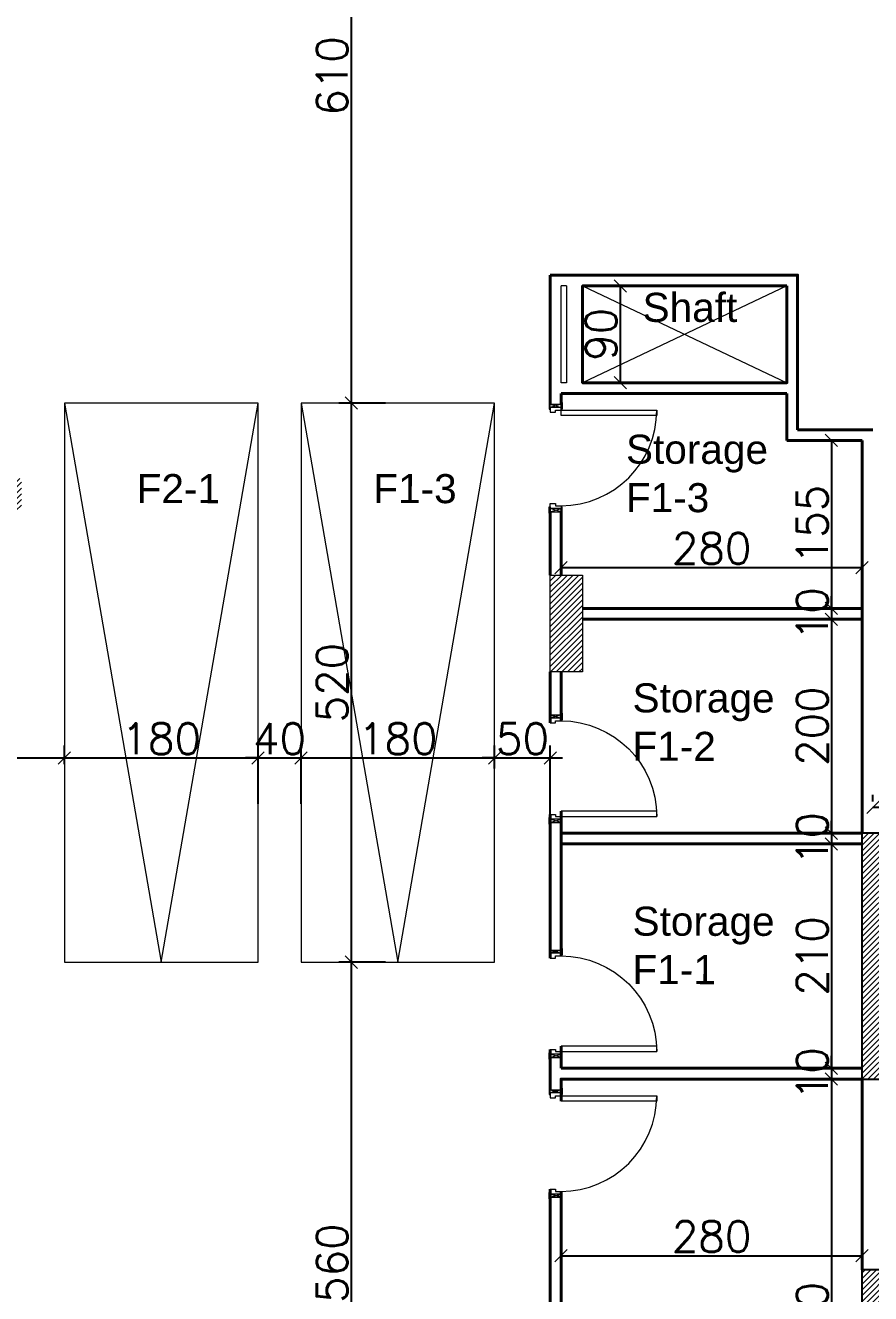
# Model space of a CAD drawing. Header units: metres. Extents: x -322116 to -321123, y -26723 to -26468.
# Drawn here: x -321728.29 to -321720.43, y -26554.04 to -26542.24 of the extents above; entities that cross this region are included whole.
import ezdxf

# ---------------------------------------------------------------- set-up
doc = ezdxf.new("R2010")
doc.units = ezdxf.units.M
doc.header["$LTSCALE"] = 7
doc.header["$MEASUREMENT"] = 0
doc.header["$PDMODE"] = 34
doc.header["$PDSIZE"] = 0.5
doc.layers.add('22-1-14-ROAD P2PFGC', color=5, linetype='Continuous')
for name, color, linetype, lineweight in [('A-ANNO-TXT3', 6, 'Continuous', 30), ('A-DOOR', 134, 'Continuous', 18), ('A-GRID-DIMS', 142, 'Continuous', 9), ('A-PATT', 8, 'Continuous', 5), ('A-STRS', 2, 'Continuous', 18), ('A-WALL-BLWO', 7, 'Continuous', 40), ('L-Structure', 5, 'Continuous', 15), ('PATT-CONC', 8, 'Continuous', 9), ('plaster', 1, 'Continuous', 0), ('projection plans', 8, 'Continuous', 5), ('XREF-W09-A-ELEV04$0$A--SECT-TILE', 32, 'Continuous', 5)]:
    doc.layers.add(name, color=color, linetype=linetype, lineweight=lineweight)
doc.styles.add('EG_SIMPLEX', font='SIMPLEX.shx')
doc.styles.get("Standard").update_dxf_attribs({"font": 'romans.shx', "height": 0.5})
doc.dimstyles.new('ERGA-M-0200', dxfattribs={"dimscale": 1.15, "dimtxt": 0.2, "dimasz": 0.2, "dimexe": 0.1, "dimexo": 0.1, "dimgap": 0.06, "dimtad": 1, "dimdec": 1, "dimlfac": 100, "dimrnd": 5, "dimdsep": 46, "dimtxsty": 'EG_SIMPLEX', "dimblk1": 'OBLIQUE', "dimblk2": 'OBLIQUE', "dimsah": 1, "dimcen": 0.3, "dimclrd": 256, "dimclre": 256, "dimclrt": 2, "dimadec": 0, "dimazin": 0, "dimtfac": 1, "dimtdec": 1, "dimtix": 1, "dimtmove": 2, "dimatfit": 3, "dimldrblk": 'OBLIQUE', "dimfxl": 1, "dimtolj": 1, "dimtzin": 0, "dimarcsym": 0})

# ---------------------------------------------------------------- blocks, each defined once
blk = doc.blocks.new('CAR')
at = {"layer": 'projection plans'}
blk.add_lwpolyline([(-4465, 51996), (-6265, 51996), (-6265, 46796), (-4465, 46796)], close=True, dxfattribs=at)
blk.add_lwpolyline([(-6265, 51996), (-5365, 46796), (-4465, 51996)], dxfattribs=at)
blk = doc.blocks.new('*U113')
for p, q in [((-200, 0), (-170, -100)), ((-200, -100), (-170, 0)), ((800, 0), (770, -100)), ((800, -100), (770, 0))]:
    blk.add_line(p, q)
for points in [[(-95, 890), (-95, 0), (-145, 0), (-145, 890)], [(-215, 10), (-155, 10), (-155, 0), (-215, 0)], [(-170, -100), (-200, -100), (-200, 0), (-170, 0)], [(-145, 0), (-170, 0), (-170, -100), (-125, -100), (-125, -50), (-145, -50), (-145, 0)], [(745, 0), (770, 0), (770, -100), (725, -100), (725, -50), (745, -50), (745, 0)], [(815, 10), (755, 10), (755, 0), (815, 0)], [(770, -100), (800, -100), (800, 0), (770, 0)], [(-215, -110), (-155, -110), (-155, -100), (-215, -100)], [(815, -110), (755, -110), (755, -100), (815, -100)]]:
    blk.add_lwpolyline(points, close=True)
blk.add_arc((-145, 0), 890, 0, 90)
blk = doc.blocks.new('block')
at = {"layer": 'PATT-CONC', "transparency": 33554610}
h = blk.add_hatch(dxfattribs=at)
h.set_pattern_fill('ANSI31', color=8, scale=0.3)
h.set_pattern_definition([(45, (195, 0), (-0.0265165042945, 0.0265165042945), [])])
h.paths.add_polyline_path([(-321663.329, -26546.458), (-321663.329, -26546.758), (-321664.229, -26546.758), (-321664.229, -26546.458)])
h.paths.add_polyline_path([(-321642.229, -26538.808), (-321641.929, -26538.808), (-321641.929, -26537.808), (-321642.229, -26537.808)])
h.paths.add_polyline_path([(-321648.412, -26538.808), (-321648.112, -26538.808), (-321648.112, -26537.808), (-321648.412, -26537.808)])
h.paths.add_polyline_path([(-321652.212, -26539.308), (-321651.912, -26539.308), (-321651.912, -26538.508), (-321652.212, -26538.508)])
h.paths.add_polyline_path([(-321658.412, -26538.808), (-321658.112, -26538.808), (-321658.112, -26537.808), (-321658.412, -26537.808)])
h.paths.add_polyline_path([(-321658.412, -26547.358), (-321658.112, -26547.358), (-321658.112, -26548.258), (-321658.412, -26548.258)])
h.paths.add_polyline_path([(-321648.413, -26544.135), (-321648.113, -26544.135), (-321648.113, -26545.035), (-321648.413, -26545.035)])
h.paths.add_polyline_path([(-321664.612, -26538.708), (-321664.312, -26538.708), (-321664.312, -26537.808), (-321664.612, -26537.808)])
h.paths.add_polyline_path([(-321640.802, -26544.135), (-321641.102, -26544.135), (-321641.102, -26545.035), (-321640.802, -26545.035)])
h.paths.add_polyline_path([(-321651.912, -26547.958), (-321652.856, -26547.958), (-321652.856, -26548.258), (-321651.912, -26548.258)])
h = blk.add_hatch(dxfattribs=at)
h.set_pattern_fill('ANSI31', color=8, scale=0.3)
h.set_pattern_definition([(45, (0, 0), (-0.0265165042945, 0.0265165042945), [])])
edge = h.paths.add_edge_path()
edge.add_line((-321666.312, -26556.558), (-321655.512, -26556.558))
edge.add_line((-321655.512, -26556.558), (-321655.512, -26553.82))
edge.add_line((-321655.512, -26553.82), (-321653.512, -26553.82))
edge.add_line((-321653.512, -26553.82), (-321653.512, -26552.045))
edge.add_line((-321653.512, -26552.045), (-321655.512, -26552.045))
edge.add_line((-321655.512, -26552.045), (-321655.512, -26549.758))
edge.add_line((-321655.512, -26549.758), (-321655.212, -26549.758))
edge.add_line((-321655.212, -26549.758), (-321655.212, -26551.745))
edge.add_line((-321655.212, -26551.745), (-321653.512, -26551.745))
edge.add_line((-321653.512, -26551.745), (-321653.512, -26549.758))
edge.add_line((-321653.512, -26549.758), (-321653.212, -26549.758))
edge.add_line((-321653.212, -26549.758), (-321653.212, -26553.82))
edge.add_line((-321653.212, -26553.82), (-321650.852, -26553.82))
edge.add_line((-321650.852, -26553.82), (-321650.851, -26549.758))
edge.add_line((-321650.851, -26549.758), (-321650.552, -26549.758))
edge.add_line((-321650.552, -26549.758), (-321650.552, -26554.12))
edge.add_line((-321650.552, -26554.12), (-321651.442, -26554.12))
edge.add_line((-321651.442, -26554.12), (-321651.442, -26556.558))
edge.add_line((-321651.442, -26556.558), (-321642.26, -26556.558))
at = {"layer": 'L-Structure'}
blk.add_lwpolyline([(-321658.412, -26547.358), (-321658.112, -26547.358), (-321658.112, -26548.258), (-321658.412, -26548.258)], close=True, dxfattribs=at)
blk.add_lwpolyline([(-321666.312, -26556.558), (-321655.512, -26556.558), (-321655.512, -26553.82), (-321653.512, -26553.82), (-321653.512, -26552.045), (-321655.512, -26552.045), (-321655.512, -26549.758), (-321655.212, -26549.758), (-321655.212, -26551.745), (-321653.512, -26551.745), (-321653.512, -26549.758), (-321653.212, -26549.758), (-321653.212, -26553.82), (-321650.852, -26553.82), (-321650.851, -26549.758), (-321650.552, -26549.758), (-321650.552, -26554.12), (-321651.442, -26554.12), (-321651.442, -26556.558), (-321642.26, -26556.558)], dxfattribs=at)
blk = doc.blocks.new('new for 322')
at = {"layer": 'plaster'}
h = blk.add_hatch(dxfattribs=at)
h.set_pattern_fill('ANSI38', color=256, scale=1.6)
h.paths.add_polyline_path([(-321765.079, -26543.078), (-321765.504, -26543.503), (-321766.227, -26542.78), (-321766.296, -26542.78), (-321765.518, -26558.082), (-321764.316, -26558.082)])
h.paths.add_polyline_path([(-321768.583, -26556.863), (-321781.742, -26556.882), (-321781.742, -26554.12), (-321785.212, -26554.12), (-321785.212, -26556.858), (-321797.202, -26556.858), (-321797.296, -26558.058), (-321784.227, -26558.058), (-321784.227, -26555.32), (-321783.067, -26555.32), (-321783.067, -26558.082), (-321768.521, -26558.082)])
h.paths.add_polyline_path([(-321765.58, -26556.858), (-321768.583, -26556.863), (-321768.521, -26558.082), (-321765.518, -26558.082)])
h.paths.add_polyline_path([(-321797.202, -26556.858), (-321800.211, -26556.858), (-321800.305, -26558.058), (-321797.296, -26558.058)])
h.paths.add_polyline_path([(-321799.651, -26549.701), (-321799.117, -26542.887), (-321799.733, -26543.503), (-321800.323, -26542.913), (-321800.847, -26549.607), (-321801.509, -26558.058), (-321800.305, -26558.058), (-321800.211, -26556.858), (-321800.211, -26556.858)])
h.paths.add_polyline_path([(-321798.89, -26539.998), (-321798.257, -26531.905), (-321770.954, -26531.905), (-321771.015, -26530.705), (-321799.366, -26530.705), (-321800.087, -26539.904), (-321800.323, -26542.913), (-321799.733, -26543.503), (-321799.117, -26542.887)])
edge = h.paths.add_edge_path(flags=16)
edge.add_arc((-321799.733, -26542.78), 0.506, 0, 360)
h.paths.add_polyline_path([(-321799.976, -26543.172), (-321799.489, -26543.172), (-321799.489, -26542.834), (-321799.976, -26542.834)], flags=0)
h.paths.add_polyline_path([(-321800.151, -26542.752), (-321799.315, -26542.752), (-321799.315, -26542.415), (-321800.151, -26542.415)], flags=0)
h.paths.add_polyline_path([(-321800.019, -26538.163), (-321799.077, -26538.163), (-321799.077, -26537.713), (-321800.019, -26537.713)], flags=17)
h.paths.add_polyline_path([(-321799.737, -26537.665), (-321799.359, -26537.665), (-321799.359, -26537.205), (-321799.737, -26537.205)], flags=16)
edge = h.paths.add_edge_path()
edge.add_line((-321765.807, -26528.751), (-321767.005, -26528.826))
edge.add_line((-321767.005, -26528.826), (-321766.296, -26542.78))
edge.add_line((-321766.296, -26542.78), (-321766.227, -26542.78))
edge.add_line((-321766.227, -26542.78), (-321766.01, -26542.78))
edge.add_arc((-321765.504, -26542.78), 0.506, 39.0187, 180, ccw=False)
edge.add_line((-321765.11, -26542.461), (-321765.807, -26528.751))
blk = doc.blocks.new('_OBLIQUE')
at = {"color": 0, "linetype": 'ByBlock'}
blk.add_line((-0.5, -0.5), (0.5, 0.5), dxfattribs=at)
blk = doc.blocks.new('*D213')
at = {"layer": 'A-GRID-DIMS', "lineweight": -2, "transparency": 16777216}
for p, q in [((-321725.115, -26539.675), (-321725.377, -26539.675)), ((-321725.262, -26539.675), (-321725.262, -26545.758)), ((-321724.944, -26545.758), (-321725.377, -26545.758))]:
    blk.add_line(p, q, dxfattribs=at)
at = {"layer": 'Defpoints', "color": 0, "transparency": 16777216}
for p in [(-321725, -26539.675, 0), (-321725.262, -26545.758), (-321724.829, -26545.758)]:
    blk.add_point(p, dxfattribs=at)
at = {"layer": 'A-GRID-DIMS', "lineweight": -2, "transparency": 16777216, "xscale": 0.115, "yscale": 0.115, "zscale": 0.115}
for p, rotation in [((-321725.262, -26539.675), 90), ((-321725.262, -26545.758), 270)]:
    blk.add_blockref('_OBLIQUE', p, dxfattribs=dict(at, rotation=rotation))
at = {"layer": 'A-GRID-DIMS', "color": 2, "transparency": 16777216, "insert": (-321725.44, -26542.716), "char_height": 0.2875, "attachment_point": 5, "rotation": 90, "style": 'EG_SIMPLEX'}
blk.add_mtext('\\A1;610', dxfattribs=at)
blk = doc.blocks.new('*D214')
at = {"layer": 'A-GRID-DIMS', "lineweight": -2, "transparency": 16777216}
for p, q in [((-321724.944, -26545.758), (-321725.377, -26545.758)), ((-321725.262, -26545.758), (-321725.262, -26550.958)), ((-321724.944, -26550.958), (-321725.377, -26550.958))]:
    blk.add_line(p, q, dxfattribs=at)
at = {"layer": 'Defpoints', "color": 0, "transparency": 16777216}
for p in [(-321724.829, -26545.758), (-321725.262, -26550.958), (-321724.829, -26550.958)]:
    blk.add_point(p, dxfattribs=at)
at = {"layer": 'A-GRID-DIMS', "lineweight": -2, "transparency": 16777216, "xscale": 0.115, "yscale": 0.115, "zscale": 0.115}
for p, rotation in [((-321725.262, -26545.758), 90), ((-321725.262, -26550.958), 270)]:
    blk.add_blockref('_OBLIQUE', p, dxfattribs=dict(at, rotation=rotation))
at = {"layer": 'A-GRID-DIMS', "color": 2, "transparency": 16777216, "insert": (-321725.44, -26548.358), "char_height": 0.2875, "attachment_point": 5, "rotation": 90, "style": 'EG_SIMPLEX'}
blk.add_mtext('\\A1;520', dxfattribs=at)
blk = doc.blocks.new('*D215')
at = {"layer": 'A-GRID-DIMS', "lineweight": -2, "transparency": 16777216}
for p, q in [((-321724.944, -26550.958), (-321725.377, -26550.958)), ((-321725.262, -26550.958), (-321725.262, -26556.558)), ((-321724.944, -26556.558), (-321725.377, -26556.558))]:
    blk.add_line(p, q, dxfattribs=at)
at = {"layer": 'Defpoints', "color": 0, "transparency": 16777216}
for p in [(-321724.829, -26550.958), (-321725.262, -26556.558), (-321724.829, -26556.558)]:
    blk.add_point(p, dxfattribs=at)
at = {"layer": 'A-GRID-DIMS', "lineweight": -2, "transparency": 16777216, "xscale": 0.115, "yscale": 0.115, "zscale": 0.115}
for p, rotation in [((-321725.262, -26550.958), 90), ((-321725.262, -26556.558), 270)]:
    blk.add_blockref('_OBLIQUE', p, dxfattribs=dict(at, rotation=rotation))
at = {"layer": 'A-GRID-DIMS', "color": 2, "transparency": 16777216, "insert": (-321725.44, -26553.758), "char_height": 0.2875, "attachment_point": 5, "rotation": 90, "style": 'EG_SIMPLEX'}
blk.add_mtext('\\A1;560', dxfattribs=at)
blk = doc.blocks.new('*D220')
at = {"layer": 'A-GRID-DIMS', "lineweight": -2, "transparency": 16777216}
for p, q in [((-321729.629, -26549.351), (-321729.629, -26548.943)), ((-321727.929, -26549.116), (-321727.929, -26548.943)), ((-321729.629, -26549.058), (-321727.929, -26549.058))]:
    blk.add_line(p, q, dxfattribs=at)
at = {"layer": 'Defpoints', "color": 0, "transparency": 16777216}
for p in [(-321727.929, -26549.058), (-321727.929, -26549.231), (-321729.629, -26549.466, 0)]:
    blk.add_point(p, dxfattribs=at)
at = {"layer": 'A-GRID-DIMS', "lineweight": -2, "transparency": 16777216, "xscale": 0.115, "yscale": 0.115, "zscale": 0.115, "rotation": 180}
blk.add_blockref('_OBLIQUE', (-321729.629, -26549.058), dxfattribs=at)
at = {"layer": 'A-GRID-DIMS', "lineweight": -2, "transparency": 16777216, "xscale": 0.115, "yscale": 0.115, "zscale": 0.115}
blk.add_blockref('_OBLIQUE', (-321727.929, -26549.058), dxfattribs=at)
at = {"layer": 'A-GRID-DIMS', "color": 2, "transparency": 16777216, "insert": (-321728.779, -26548.88), "char_height": 0.2875, "attachment_point": 5, "style": 'EG_SIMPLEX'}
blk.add_mtext('\\A1;170', dxfattribs=at)
blk = doc.blocks.new('*D221')
at = {"layer": 'A-GRID-DIMS', "lineweight": -2, "transparency": 16777216}
for p, q in [((-321727.929, -26549.116), (-321727.929, -26548.943)), ((-321726.129, -26549.486), (-321726.129, -26548.943)), ((-321727.929, -26549.058), (-321726.129, -26549.058))]:
    blk.add_line(p, q, dxfattribs=at)
at = {"layer": 'Defpoints', "color": 0, "transparency": 16777216}
for p in [(-321726.129, -26549.058), (-321727.929, -26549.231), (-321726.129, -26549.601)]:
    blk.add_point(p, dxfattribs=at)
at = {"layer": 'A-GRID-DIMS', "lineweight": -2, "transparency": 16777216, "xscale": 0.115, "yscale": 0.115, "zscale": 0.115, "rotation": 180}
blk.add_blockref('_OBLIQUE', (-321727.929, -26549.058), dxfattribs=at)
at = {"layer": 'A-GRID-DIMS', "lineweight": -2, "transparency": 16777216, "xscale": 0.115, "yscale": 0.115, "zscale": 0.115}
blk.add_blockref('_OBLIQUE', (-321726.129, -26549.058), dxfattribs=at)
at = {"layer": 'A-GRID-DIMS', "color": 2, "transparency": 16777216, "insert": (-321727.029, -26548.88), "char_height": 0.2875, "attachment_point": 5, "style": 'EG_SIMPLEX'}
blk.add_mtext('\\A1;180', dxfattribs=at)
blk = doc.blocks.new('*D222')
at = {"layer": 'A-GRID-DIMS', "lineweight": -2, "transparency": 16777216}
for p, q in [((-321726.129, -26549.486), (-321726.129, -26548.943)), ((-321725.729, -26549.486), (-321725.729, -26548.943)), ((-321726.129, -26549.058), (-321726.244, -26549.058)), ((-321726.129, -26549.058), (-321725.729, -26549.058)), ((-321725.729, -26549.058), (-321725.614, -26549.058))]:
    blk.add_line(p, q, dxfattribs=at)
at = {"layer": 'Defpoints', "color": 0, "transparency": 16777216}
for p in [(-321725.729, -26549.058), (-321726.129, -26549.601), (-321725.729, -26549.601)]:
    blk.add_point(p, dxfattribs=at)
at = {"layer": 'A-GRID-DIMS', "lineweight": -2, "transparency": 16777216, "xscale": 0.115, "yscale": 0.115, "zscale": 0.115}
blk.add_blockref('_OBLIQUE', (-321726.129, -26549.058), dxfattribs=at)
at = {"layer": 'A-GRID-DIMS', "lineweight": -2, "transparency": 16777216, "xscale": 0.115, "yscale": 0.115, "zscale": 0.115, "rotation": 180}
blk.add_blockref('_OBLIQUE', (-321725.729, -26549.058), dxfattribs=at)
at = {"layer": 'A-GRID-DIMS', "color": 2, "transparency": 16777216, "insert": (-321725.929, -26548.88), "char_height": 0.2875, "attachment_point": 5, "style": 'EG_SIMPLEX'}
blk.add_mtext('\\A1;40', dxfattribs=at)
blk = doc.blocks.new('*D223')
at = {"layer": 'A-GRID-DIMS', "lineweight": -2, "transparency": 16777216}
for p, q in [((-321725.729, -26549.486), (-321725.729, -26548.943)), ((-321723.929, -26549.157), (-321723.929, -26548.943)), ((-321725.729, -26549.058), (-321723.929, -26549.058))]:
    blk.add_line(p, q, dxfattribs=at)
at = {"layer": 'Defpoints', "color": 0, "transparency": 16777216}
for p in [(-321723.929, -26549.058), (-321723.929, -26549.272), (-321725.729, -26549.601)]:
    blk.add_point(p, dxfattribs=at)
at = {"layer": 'A-GRID-DIMS', "lineweight": -2, "transparency": 16777216, "xscale": 0.115, "yscale": 0.115, "zscale": 0.115, "rotation": 180}
blk.add_blockref('_OBLIQUE', (-321725.729, -26549.058), dxfattribs=at)
at = {"layer": 'A-GRID-DIMS', "lineweight": -2, "transparency": 16777216, "xscale": 0.115, "yscale": 0.115, "zscale": 0.115}
blk.add_blockref('_OBLIQUE', (-321723.929, -26549.058), dxfattribs=at)
at = {"layer": 'A-GRID-DIMS', "color": 2, "transparency": 16777216, "insert": (-321724.829, -26548.88), "char_height": 0.2875, "attachment_point": 5, "style": 'EG_SIMPLEX'}
blk.add_mtext('\\A1;180', dxfattribs=at)
blk = doc.blocks.new('*D224')
at = {"layer": 'A-GRID-DIMS', "lineweight": -2, "transparency": 16777216}
for p, q in [((-321723.929, -26549.157), (-321723.929, -26548.943)), ((-321723.412, -26549.683), (-321723.412, -26548.943)), ((-321723.929, -26549.058), (-321724.044, -26549.058)), ((-321723.929, -26549.058), (-321723.412, -26549.058)), ((-321723.412, -26549.058), (-321723.297, -26549.058))]:
    blk.add_line(p, q, dxfattribs=at)
at = {"layer": 'Defpoints', "color": 0, "transparency": 16777216}
for p in [(-321723.412, -26549.058), (-321723.929, -26549.272), (-321723.412, -26549.798, 0)]:
    blk.add_point(p, dxfattribs=at)
at = {"layer": 'A-GRID-DIMS', "lineweight": -2, "transparency": 16777216, "xscale": 0.115, "yscale": 0.115, "zscale": 0.115}
blk.add_blockref('_OBLIQUE', (-321723.929, -26549.058), dxfattribs=at)
at = {"layer": 'A-GRID-DIMS', "lineweight": -2, "transparency": 16777216, "xscale": 0.115, "yscale": 0.115, "zscale": 0.115, "rotation": 180}
blk.add_blockref('_OBLIQUE', (-321723.412, -26549.058), dxfattribs=at)
at = {"layer": 'A-GRID-DIMS', "color": 2, "transparency": 16777216, "insert": (-321723.67, -26548.88), "char_height": 0.2875, "attachment_point": 5, "style": 'EG_SIMPLEX'}
blk.add_mtext('\\A1;50', dxfattribs=at)
blk = doc.blocks.new('*D225')
at = {"layer": 'A-GRID-DIMS', "lineweight": -2, "transparency": 16777216}
for p, q in [((-321720.827, -26546.105), (-321720.913, -26546.105)), ((-321720.798, -26546.105), (-321720.798, -26547.668)), ((-321720.827, -26547.668), (-321720.913, -26547.668))]:
    blk.add_line(p, q, dxfattribs=at)
at = {"layer": 'Defpoints', "color": 0, "transparency": 16777216}
for p in [(-321720.712, -26546.105, 0), (-321720.798, -26547.668), (-321720.712, -26547.668)]:
    blk.add_point(p, dxfattribs=at)
at = {"layer": 'A-GRID-DIMS', "lineweight": -2, "transparency": 16777216, "xscale": 0.115, "yscale": 0.115, "zscale": 0.115}
for p, rotation in [((-321720.798, -26546.105), 90), ((-321720.798, -26547.668), 270)]:
    blk.add_blockref('_OBLIQUE', p, dxfattribs=dict(at, rotation=rotation))
at = {"layer": 'A-GRID-DIMS', "color": 2, "transparency": 16777216, "insert": (-321720.976, -26546.887), "char_height": 0.2875, "attachment_point": 5, "rotation": 90, "style": 'EG_SIMPLEX'}
blk.add_mtext('\\A1;155', dxfattribs=at)
blk = doc.blocks.new('*D226')
at = {"layer": 'A-GRID-DIMS', "lineweight": -2, "transparency": 16777216}
for p, q in [((-321720.798, -26547.668), (-321720.798, -26547.553)), ((-321720.827, -26547.668), (-321720.913, -26547.668)), ((-321720.798, -26547.668), (-321720.798, -26547.768)), ((-321720.627, -26547.768), (-321720.913, -26547.768)), ((-321720.798, -26547.768), (-321720.798, -26547.883))]:
    blk.add_line(p, q, dxfattribs=at)
at = {"layer": 'Defpoints', "color": 0, "transparency": 16777216}
for p in [(-321720.712, -26547.668), (-321720.798, -26547.768), (-321720.512, -26547.768)]:
    blk.add_point(p, dxfattribs=at)
at = {"layer": 'A-GRID-DIMS', "lineweight": -2, "transparency": 16777216, "xscale": 0.115, "yscale": 0.115, "zscale": 0.115}
for p, rotation in [((-321720.798, -26547.668), 270), ((-321720.798, -26547.768), 90)]:
    blk.add_blockref('_OBLIQUE', p, dxfattribs=dict(at, rotation=rotation))
at = {"layer": 'A-GRID-DIMS', "color": 2, "transparency": 16777216, "insert": (-321720.976, -26547.718), "char_height": 0.2875, "attachment_point": 5, "rotation": 90, "style": 'EG_SIMPLEX'}
blk.add_mtext('\\A1;10', dxfattribs=at)
blk = doc.blocks.new('*D227')
at = {"layer": 'A-GRID-DIMS', "lineweight": -2, "transparency": 16777216}
for p, q in [((-321720.627, -26547.768), (-321720.913, -26547.768)), ((-321720.798, -26547.768), (-321720.798, -26549.758)), ((-321720.627, -26549.758), (-321720.913, -26549.758))]:
    blk.add_line(p, q, dxfattribs=at)
at = {"layer": 'Defpoints', "color": 0, "transparency": 16777216}
for p in [(-321720.512, -26547.768), (-321720.798, -26549.758), (-321720.512, -26549.758)]:
    blk.add_point(p, dxfattribs=at)
at = {"layer": 'A-GRID-DIMS', "lineweight": -2, "transparency": 16777216, "xscale": 0.115, "yscale": 0.115, "zscale": 0.115}
for p, rotation in [((-321720.798, -26547.768), 90), ((-321720.798, -26549.758), 270)]:
    blk.add_blockref('_OBLIQUE', p, dxfattribs=dict(at, rotation=rotation))
at = {"layer": 'A-GRID-DIMS', "color": 2, "transparency": 16777216, "insert": (-321720.976, -26548.763), "char_height": 0.2875, "attachment_point": 5, "rotation": 90, "style": 'EG_SIMPLEX'}
blk.add_mtext('\\A1;200', dxfattribs=at)
blk = doc.blocks.new('*D228')
at = {"layer": 'A-GRID-DIMS', "lineweight": -2, "transparency": 16777216}
for p, q in [((-321720.798, -26549.758), (-321720.798, -26549.643)), ((-321720.627, -26549.758), (-321720.913, -26549.758)), ((-321720.798, -26549.758), (-321720.798, -26549.858)), ((-321720.627, -26549.858), (-321720.913, -26549.858)), ((-321720.798, -26549.858), (-321720.798, -26549.973))]:
    blk.add_line(p, q, dxfattribs=at)
at = {"layer": 'Defpoints', "color": 0, "transparency": 16777216}
for p in [(-321720.512, -26549.758), (-321720.798, -26549.858), (-321720.512, -26549.858)]:
    blk.add_point(p, dxfattribs=at)
at = {"layer": 'A-GRID-DIMS', "lineweight": -2, "transparency": 16777216, "xscale": 0.115, "yscale": 0.115, "zscale": 0.115}
for p, rotation in [((-321720.798, -26549.758), 270), ((-321720.798, -26549.858), 90)]:
    blk.add_blockref('_OBLIQUE', p, dxfattribs=dict(at, rotation=rotation))
at = {"layer": 'A-GRID-DIMS', "color": 2, "transparency": 16777216, "insert": (-321720.976, -26549.808), "char_height": 0.2875, "attachment_point": 5, "rotation": 90, "style": 'EG_SIMPLEX'}
blk.add_mtext('\\A1;10', dxfattribs=at)
blk = doc.blocks.new('*D229')
at = {"layer": 'A-GRID-DIMS', "lineweight": -2, "transparency": 16777216}
for p, q in [((-321720.627, -26549.858), (-321720.913, -26549.858)), ((-321720.798, -26549.858), (-321720.798, -26551.945)), ((-321720.627, -26551.945), (-321720.913, -26551.945))]:
    blk.add_line(p, q, dxfattribs=at)
at = {"layer": 'Defpoints', "color": 0, "transparency": 16777216}
for p in [(-321720.512, -26549.858), (-321720.798, -26551.945), (-321720.512, -26551.945, 0.001)]:
    blk.add_point(p, dxfattribs=at)
at = {"layer": 'A-GRID-DIMS', "lineweight": -2, "transparency": 16777216, "xscale": 0.115, "yscale": 0.115, "zscale": 0.115}
for p, rotation in [((-321720.798, -26549.858), 90), ((-321720.798, -26551.945), 270)]:
    blk.add_blockref('_OBLIQUE', p, dxfattribs=dict(at, rotation=rotation))
at = {"layer": 'A-GRID-DIMS', "color": 2, "transparency": 16777216, "insert": (-321720.976, -26550.901), "char_height": 0.2875, "attachment_point": 5, "rotation": 90, "style": 'EG_SIMPLEX'}
blk.add_mtext('\\A1;210', dxfattribs=at)
blk = doc.blocks.new('*D230')
at = {"layer": 'A-GRID-DIMS', "lineweight": -2, "transparency": 16777216}
for p, q in [((-321720.798, -26551.945), (-321720.798, -26551.83)), ((-321720.627, -26551.945), (-321720.913, -26551.945)), ((-321720.798, -26551.945), (-321720.798, -26552.045)), ((-321720.627, -26552.045), (-321720.913, -26552.045)), ((-321720.798, -26552.045), (-321720.798, -26552.16))]:
    blk.add_line(p, q, dxfattribs=at)
at = {"layer": 'Defpoints', "color": 0, "transparency": 16777216}
for p in [(-321720.512, -26551.945, 0.001), (-321720.798, -26552.045), (-321720.512, -26552.045)]:
    blk.add_point(p, dxfattribs=at)
at = {"layer": 'A-GRID-DIMS', "lineweight": -2, "transparency": 16777216, "xscale": 0.115, "yscale": 0.115, "zscale": 0.115}
for p, rotation in [((-321720.798, -26551.945), 270), ((-321720.798, -26552.045), 90)]:
    blk.add_blockref('_OBLIQUE', p, dxfattribs=dict(at, rotation=rotation))
at = {"layer": 'A-GRID-DIMS', "color": 2, "transparency": 16777216, "insert": (-321720.976, -26551.995), "char_height": 0.2875, "attachment_point": 5, "rotation": 90, "style": 'EG_SIMPLEX'}
blk.add_mtext('\\A1;10', dxfattribs=at)
blk = doc.blocks.new('*D231')
at = {"layer": 'A-GRID-DIMS', "lineweight": -2, "transparency": 16777216}
for p, q in [((-321720.627, -26552.045), (-321720.913, -26552.045)), ((-321720.798, -26552.045), (-321720.798, -26556.558)), ((-321720.627, -26556.558), (-321720.913, -26556.558))]:
    blk.add_line(p, q, dxfattribs=at)
at = {"layer": 'Defpoints', "color": 0, "transparency": 16777216}
for p in [(-321720.512, -26552.045), (-321720.798, -26556.558), (-321720.512, -26556.558)]:
    blk.add_point(p, dxfattribs=at)
at = {"layer": 'A-GRID-DIMS', "lineweight": -2, "transparency": 16777216, "xscale": 0.115, "yscale": 0.115, "zscale": 0.115}
for p, rotation in [((-321720.798, -26552.045), 90), ((-321720.798, -26556.558), 270)]:
    blk.add_blockref('_OBLIQUE', p, dxfattribs=dict(at, rotation=rotation))
at = {"layer": 'A-GRID-DIMS', "color": 2, "transparency": 16777216, "insert": (-321720.976, -26554.301), "char_height": 0.2875, "attachment_point": 5, "rotation": 90, "style": 'EG_SIMPLEX'}
blk.add_mtext('\\A1;450', dxfattribs=at)
blk = doc.blocks.new('*D232')
at = {"layer": 'A-GRID-DIMS', "lineweight": -2, "transparency": 16777216}
for p, q in [((-321723.312, -26553.85), (-321723.312, -26553.573)), ((-321720.512, -26553.85), (-321720.512, -26553.573)), ((-321723.312, -26553.688), (-321720.512, -26553.688))]:
    blk.add_line(p, q, dxfattribs=at)
at = {"layer": 'Defpoints', "color": 0, "transparency": 16777216}
for p in [(-321720.512, -26553.688), (-321723.312, -26553.965, 0.001), (-321720.512, -26553.965)]:
    blk.add_point(p, dxfattribs=at)
at = {"layer": 'A-GRID-DIMS', "lineweight": -2, "transparency": 16777216, "xscale": 0.115, "yscale": 0.115, "zscale": 0.115, "rotation": 180}
blk.add_blockref('_OBLIQUE', (-321723.312, -26553.688), dxfattribs=at)
at = {"layer": 'A-GRID-DIMS', "lineweight": -2, "transparency": 16777216, "xscale": 0.115, "yscale": 0.115, "zscale": 0.115}
blk.add_blockref('_OBLIQUE', (-321720.512, -26553.688), dxfattribs=at)
at = {"layer": 'A-GRID-DIMS', "color": 2, "transparency": 16777216, "insert": (-321721.912, -26553.51), "char_height": 0.2875, "attachment_point": 5, "style": 'EG_SIMPLEX'}
blk.add_mtext('\\A1;280', dxfattribs=at)
blk = doc.blocks.new('*D237')
at = {"layer": 'A-GRID-DIMS', "lineweight": -2, "transparency": 16777216}
for p, q in [((-321720.412, -26549.463), (-321720.412, -26549.402)), ((-321715.852, -26549.463), (-321715.852, -26549.402)), ((-321720.412, -26549.517), (-321715.852, -26549.517))]:
    blk.add_line(p, q, dxfattribs=at)
at = {"layer": 'Defpoints', "color": 0, "transparency": 16777216}
for p in [(-321720.412, -26549.578), (-321715.852, -26549.517), (-321715.852, -26549.578, 0)]:
    blk.add_point(p, dxfattribs=at)
at = {"layer": 'A-GRID-DIMS', "lineweight": -2, "transparency": 16777216, "xscale": 0.115, "yscale": 0.115, "zscale": 0.115, "rotation": 180}
blk.add_blockref('_OBLIQUE', (-321720.412, -26549.517), dxfattribs=at)
at = {"layer": 'A-GRID-DIMS', "lineweight": -2, "transparency": 16777216, "xscale": 0.115, "yscale": 0.115, "zscale": 0.115}
blk.add_blockref('_OBLIQUE', (-321715.852, -26549.517), dxfattribs=at)
at = {"layer": 'A-GRID-DIMS', "color": 2, "transparency": 16777216, "insert": (-321718.132, -26549.339), "char_height": 0.2875, "attachment_point": 5, "style": 'EG_SIMPLEX'}
blk.add_mtext('\\A1;455', dxfattribs=at)
blk = doc.blocks.new('*D238')
at = {"layer": 'A-GRID-DIMS', "lineweight": -2, "transparency": 16777216}
for p, q in [((-321722.789, -26544.668), (-321722.876, -26544.668)), ((-321722.761, -26544.668), (-321722.761, -26545.568)), ((-321722.789, -26545.568), (-321722.876, -26545.568))]:
    blk.add_line(p, q, dxfattribs=at)
at = {"layer": 'Defpoints', "color": 0, "transparency": 16777216}
for p in [(-321722.674, -26544.668), (-321722.761, -26545.568), (-321722.674, -26545.568)]:
    blk.add_point(p, dxfattribs=at)
at = {"layer": 'A-GRID-DIMS', "lineweight": -2, "transparency": 16777216, "xscale": 0.115, "yscale": 0.115, "zscale": 0.115}
for p, rotation in [((-321722.761, -26544.668), 90), ((-321722.761, -26545.568), 270)]:
    blk.add_blockref('_OBLIQUE', p, dxfattribs=dict(at, rotation=rotation))
at = {"layer": 'A-GRID-DIMS', "color": 2, "transparency": 16777216, "insert": (-321722.939, -26545.118), "char_height": 0.2875, "attachment_point": 5, "rotation": 90, "style": 'EG_SIMPLEX'}
blk.add_mtext('\\A1;90', dxfattribs=at)
blk = doc.blocks.new('*D239')
at = {"layer": 'A-GRID-DIMS', "lineweight": -2, "transparency": 16777216}
for p, q in [((-321723.312, -26547.243), (-321723.312, -26547.173)), ((-321720.512, -26547.243), (-321720.512, -26547.173)), ((-321723.312, -26547.288), (-321720.512, -26547.288))]:
    blk.add_line(p, q, dxfattribs=at)
at = {"layer": 'Defpoints', "color": 0, "transparency": 16777216}
for p in [(-321723.312, -26547.358), (-321720.512, -26547.288), (-321720.512, -26547.358)]:
    blk.add_point(p, dxfattribs=at)
at = {"layer": 'A-GRID-DIMS', "lineweight": -2, "transparency": 16777216, "xscale": 0.115, "yscale": 0.115, "zscale": 0.115, "rotation": 180}
blk.add_blockref('_OBLIQUE', (-321723.312, -26547.288), dxfattribs=at)
at = {"layer": 'A-GRID-DIMS', "lineweight": -2, "transparency": 16777216, "xscale": 0.115, "yscale": 0.115, "zscale": 0.115}
blk.add_blockref('_OBLIQUE', (-321720.512, -26547.288), dxfattribs=at)
at = {"layer": 'A-GRID-DIMS', "color": 2, "transparency": 16777216, "insert": (-321721.912, -26547.109), "char_height": 0.2875, "attachment_point": 5, "style": 'EG_SIMPLEX'}
blk.add_mtext('\\A1;280', dxfattribs=at)

msp = doc.modelspace()

# ---------------------------------------------------------------- linework, layer by layer
at = {"layer": '22-1-14-ROAD P2PFGC'}
for p, q in [((-321720.2118, -26549.7581), (-321720.5118, -26549.7581)), ((-321720.5118, -26552.0448), (-321718.5118, -26552.0448)), ((-321718.5118, -26553.8198, 0), (-321720.5118, -26553.8198, 0))]:
    msp.add_line(p, q, dxfattribs=at)
at = {"layer": '22-1-14-ROAD P2PFGC', "elevation": 0}
for points in [[(-321732.9791, -26532.2053), (-321734.8869, -26556.5581), (-321720.5118, -26556.5581), (-321720.5118, -26553.8198)], [(-321720.5118, -26552.0448), (-321720.5118, -26549.7581)]]:
    msp.add_lwpolyline(points, dxfattribs=at)
at = {"layer": 'A-PATT'}
for points in [[(-321721.2118, -26544.6679), (-321723.1118, -26545.5679)], [(-321723.1118, -26544.6679), (-321721.2118, -26545.5679)]]:
    msp.add_lwpolyline(points, dxfattribs=at)
at = {"layer": 'A-WALL-BLWO'}
for p, q in [((-321723.4118, -26545.7679), (-321723.4118, -26544.5679)), ((-321723.3118, -26545.7679), (-321723.3118, -26545.6679)), ((-321721.2118, -26545.6679), (-321721.2118, -26546.1053)), ((-321721.1118, -26545.6679), (-321721.1118, -26546.0053)), ((-321720.4118, -26546.0053), (-321721.1119, -26546.0053)), ((-321720.5119, -26546.1053, 0), (-321721.2119, -26546.1053, 0)), ((-321723.4118, -26547.3581), (-321723.4118, -26546.7679)), ((-321723.3118, -26547.3581), (-321723.3118, -26546.7679)), ((-321723.4118, -26548.2581), (-321723.4118, -26548.7331, 0.0001)), ((-321723.3118, -26548.2581), (-321723.3118, -26548.7131)), ((-321723.4118, -26549.5831, 0.0002), (-321723.4118, -26550.9198, 0.0005)), ((-321723.3118, -26549.5531), (-321723.3118, -26550.8998)), ((-321723.4118, -26551.7698, 0.0006), (-321723.4118, -26552.1448, 0.0007)), ((-321723.3118, -26551.7398), (-321723.3118, -26551.9448)), ((-321720.5118, -26553.8198), (-321720.5118, -26552.0448))]:
    msp.add_line(p, q, dxfattribs=at)
for points in [[(-321721.1118, -26545.6679), (-321721.1118, -26544.5679), (-321723.4118, -26544.5679)], [(-321723.3118, -26545.6679), (-321721.2118, -26545.6679)], [(-321720.5118, -26549.7581), (-321720.5118, -26546.1053)], [(-321723.1118, -26547.6679), (-321720.5118, -26547.6679)], [(-321723.1118, -26547.7679), (-321720.5118, -26547.7679)], [(-321723.3118, -26549.7581), (-321720.5118, -26549.7581)], [(-321723.3118, -26549.8581), (-321720.5118, -26549.8581)]]:
    msp.add_lwpolyline(points, dxfattribs=at)
msp.add_lwpolyline([(-321721.2118, -26544.6679), (-321723.1118, -26544.6679), (-321723.1118, -26545.5679), (-321721.2118, -26545.5679)], close=True, dxfattribs=at)
at = {"layer": 'A-WALL-BLWO', "elevation": 0.0007}
msp.add_lwpolyline([(-321723.4118, -26551.9448), (-321723.4118, -26551.9448)], close=True, dxfattribs=at)
for points in [[(-321720.5118, -26551.9448), (-321723.3118, -26551.9448)], [(-321720.5118, -26552.0448), (-321723.3118, -26552.0448), (-321723.3118, -26552.2498)], [(-321723.4118, -26553.0698), (-321723.4118, -26556.5581)], [(-321723.3118, -26553.0898), (-321723.3118, -26556.5581)]]:
    msp.add_lwpolyline(points, dxfattribs=at)
at = {"layer": 'XREF-W09-A-ELEV04$0$A--SECT-TILE'}
for p, q in [((-321723.2618, -26544.6679, 0), (-321723.3118, -26544.6679, 0)), ((-321723.3118, -26545.5679, 0), (-321723.3118, -26544.6679, 0)), ((-321723.2618, -26545.5679, 0), (-321723.3118, -26545.5679, 0))]:
    msp.add_line(p, q, dxfattribs=at)
at = {"layer": 'XREF-W09-A-ELEV04$0$A--SECT-TILE', "elevation": 0}
msp.add_lwpolyline([(-321723.2618, -26544.6679), (-321723.2618, -26545.5679)], dxfattribs=at)

# ---------------------------------------------------------------- block references
at = {"layer": 'A-DOOR', "extrusion": (1.49774e-07, -5.54664e-07, -1), "xscale": -0.001, "zscale": -0.001, "rotation": 90}
for p, yscale in [((321723.3118, -26545.9679, -0.0335), 0.0010000000000001), ((321723.3118, -26552.3448, -0.0341), 0.001)]:
    msp.add_blockref('*U113', p, dxfattribs=dict(at, yscale=yscale))
at = {"layer": 'A-DOOR', "extrusion": (1.49774e-07, 5.54664e-07, -1), "xscale": 0.0010000000000001, "yscale": 0.0010000000000001, "zscale": -0.001, "rotation": 90}
for p in [(321723.3118, -26549.4581, -0.0629), (321723.3118, -26551.6448, -0.0636)]:
    msp.add_blockref('*U113', p, dxfattribs=at)
at = {"layer": 'A-STRS', "color": 1, "extrusion": (8.81127e-102, -2.01612e-101, -1), "xscale": -0.001, "yscale": 0.001, "zscale": 0.001}
for p in [(321721.6642, -26597.7544), (321719.4642, -26597.7544)]:
    msp.add_blockref('CAR', p, dxfattribs=at)
at = {"layer": 'A-WALL-BLWO'}
for name, p in [('new for 322', (65, 0)), ('block', (-65, 0))]:
    msp.add_blockref(name, p, dxfattribs=at)

# ---------------------------------------------------------------- texts
at = {"layer": 'A-ANNO-TXT3', "lineweight": 5, "char_height": 0.27, "attachment_point": 1, "rotation": 359.90083}
for s, insert in [('\\A1;{\\fArial Unicode MS|b0|i0|c0|p34;Shaft}', (-321722.5533, -26544.7319)), ('\\A1;{\\fArial Unicode MS|b0|i0|c0|p34;Storage\\PF1-3}', (-321722.7076, -26546.0514, 0)), ('\\A1;{\\fArial Unicode MS|b0|i0|c0|p34;F2-1}', (-321727.2573, -26546.4175)), ('\\A1;{\\fArial Unicode MS|b0|i0|c0|p34;F1-3}', (-321725.0573, -26546.4175)), ('\\A1;{\\fArial Unicode MS|b0|i0|c0|p34;Storage\\PF1-2}', (-321722.6465, -26548.3643, 0)), ('\\A1;{\\fArial Unicode MS|b0|i0|c0|p34;Storage\\PF1-1}', (-321722.6465, -26550.4414, 0))]:
    msp.add_mtext_dynamic_manual_height_columns(s, width=2.985678, gutter_width=3.0774, heights=[1.4075], dxfattribs=dict(at, insert=insert))

# ---------------------------------------------------------------- dimensions: what is measured, and where the dimension line sits
at = {"layer": 'A-GRID-DIMS'}
for base, p1, p2, picture, middle in [((-321725.2619, -26545.7581), (-321724.9995, -26539.6749, 0), (-321724.8289, -26545.7581), '*D213', (-321725.4401, -26542.7165)), ((-321722.7611, -26545.5679), (-321722.6735, -26544.6679), (-321722.6735, -26545.5679), '*D238', (-321722.9394, -26545.1179)), ((-321725.2619, -26550.9581), (-321724.8289, -26545.7581), (-321724.8289, -26550.9581), '*D214', (-321725.4401, -26548.3581)), ((-321720.7976, -26547.6679), (-321720.7118, -26546.1053, 0), (-321720.7118, -26547.6679), '*D225', (-321720.9759, -26546.8866)), ((-321720.7976, -26547.7679), (-321720.7118, -26547.6679), (-321720.5118, -26547.7679), '*D226', (-321720.9759, -26547.7179)), ((-321720.7976, -26549.7581), (-321720.5118, -26547.7679), (-321720.5118, -26549.7581), '*D227', (-321720.9759, -26548.763)), ((-321720.7976, -26549.8581), (-321720.5118, -26549.7581), (-321720.5118, -26549.8581), '*D228', (-321720.9759, -26549.8081)), ((-321720.7976, -26551.9448), (-321720.5118, -26549.8581), (-321720.5118, -26551.9448, 0.0007), '*D229', (-321720.9759, -26550.9014)), ((-321725.2619, -26556.5581), (-321724.8289, -26550.9581), (-321724.8289, -26556.5581), '*D215', (-321725.4401, -26553.7581)), ((-321720.7976, -26552.0448), (-321720.5118, -26551.9448, 0.0007), (-321720.5118, -26552.0448), '*D230', (-321720.9759, -26551.9948)), ((-321720.7976, -26556.5581), (-321720.5118, -26552.0448), (-321720.5118, -26556.5581), '*D231', (-321720.9759, -26554.3014))]:
    dim = msp.add_linear_dim(base=base, p1=p1, p2=p2, angle=90, dimstyle='ERGA-M-0200', override={"dimtxt": 0.25, "dimasz": 0.1, "dimgap": 0.03, "dimfxl": 100}, dxfattribs=at)
    dim.commit()
    dim.dimension.update_dxf_attribs({"geometry": picture, "text_midpoint": middle})
for base, p1, p2, picture, middle in [((-321720.5118, -26547.2876), (-321723.3118, -26547.3581), (-321720.5118, -26547.3581), '*D239', (-321721.9118, -26547.1094)), ((-321727.9289, -26549.058), (-321729.6289, -26549.4662, 0), (-321727.9289, -26549.2314), '*D220', (-321728.7789, -26548.8798)), ((-321726.1289, -26549.058), (-321727.9289, -26549.2314), (-321726.1289, -26549.6005), '*D221', (-321727.0289, -26548.8798)), ((-321725.7289, -26549.058), (-321726.1289, -26549.6005), (-321725.7289, -26549.6005), '*D222', (-321725.9289, -26548.8798)), ((-321723.9289, -26549.058), (-321725.7289, -26549.6005), (-321723.9289, -26549.2724), '*D223', (-321724.8289, -26548.8798)), ((-321723.4118, -26549.058), (-321723.9289, -26549.2724), (-321723.4118, -26549.7979, 0.0003), '*D224', (-321723.6704, -26548.8798)), ((-321715.8518, -26549.517), (-321720.4118, -26549.578), (-321715.8518, -26549.578, 0), '*D237', (-321718.1318, -26549.3388)), ((-321720.5118, -26553.6885), (-321723.3118, -26553.9652, 0.0007), (-321720.5118, -26553.9652), '*D232', (-321721.9118, -26553.5102))]:
    dim = msp.add_linear_dim(base=base, p1=p1, p2=p2, dimstyle='ERGA-M-0200', override={"dimtxt": 0.25, "dimasz": 0.1, "dimgap": 0.03, "dimfxl": 100}, dxfattribs=at)
    dim.commit()
    dim.dimension.update_dxf_attribs({"geometry": picture, "text_midpoint": middle})

doc.saveas('drawing.dxf')
